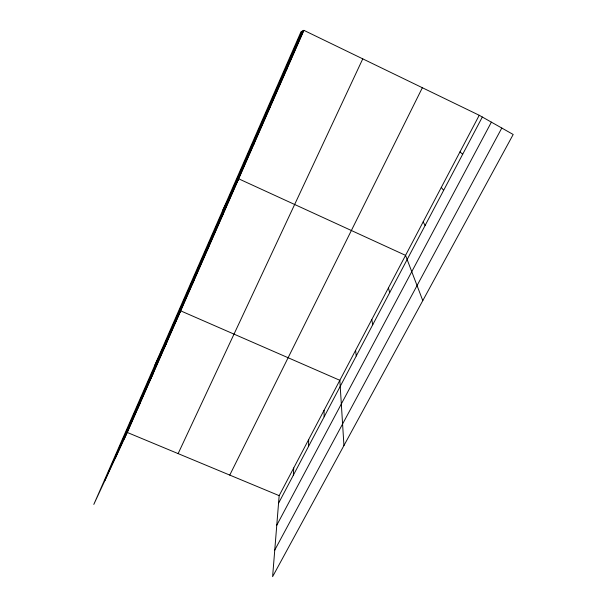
<?xml version="1.0" encoding="UTF-8"?>
<svg xmlns="http://www.w3.org/2000/svg" width="607" height="607" viewBox="0 0 607 607"><rect width="100%" height="100%" fill="white"/><g stroke="black" fill="none" stroke-linecap="round" stroke-linejoin="round"><path stroke-width="0.91" d="M308.538 446.418L308.682 439.536M293.34 475.22L293.727 467.967M479.234 115.277L279.167 495.646L272.604 576.65L513.188 134.481L479.234 115.277L303.91 30.35L300.989 31.784L93.812 504.409L127.28 432.457L303.91 30.35M104.829 480.729L301.975 31.298M115.095 458.657L302.87 30.858M124.154 439.187L303.644 30.479M137.129 409.634L140.088 403.298M178.132 453.611L362.758 58.856M150.468 379.261L153.245 373.343M164.194 348.008L166.781 342.538M154.997 364.822L180.696 310.86L339.837 380.301L343.941 445.538M192.411 283.75L194.581 279.235M206.926 250.706L208.869 246.715M221.858 216.699L223.566 213.254M229.765 475.091L422.358 87.727M222.868 210.007L238.695 178.815L405.552 255.357L422.783 300.632M253.089 145.589L254.272 143.351M278.552 503.249L482.33 117.022M276.769 525.214L491.382 122.144M274.759 550.063L501.799 128.039M269.425 108.403L270.32 106.817M286.269 70.048L286.853 69.168M127.28 432.457L279.167 495.646M459.992 151.864L462.678 154.277M441.312 187.373L443.611 190.408M423.17 221.858L425.105 225.478M388.427 287.915L389.694 292.604M371.78 319.563L372.736 324.737M355.588 350.345L356.248 355.983M324.047 410.324L324.153 416.812"/></g></svg>
